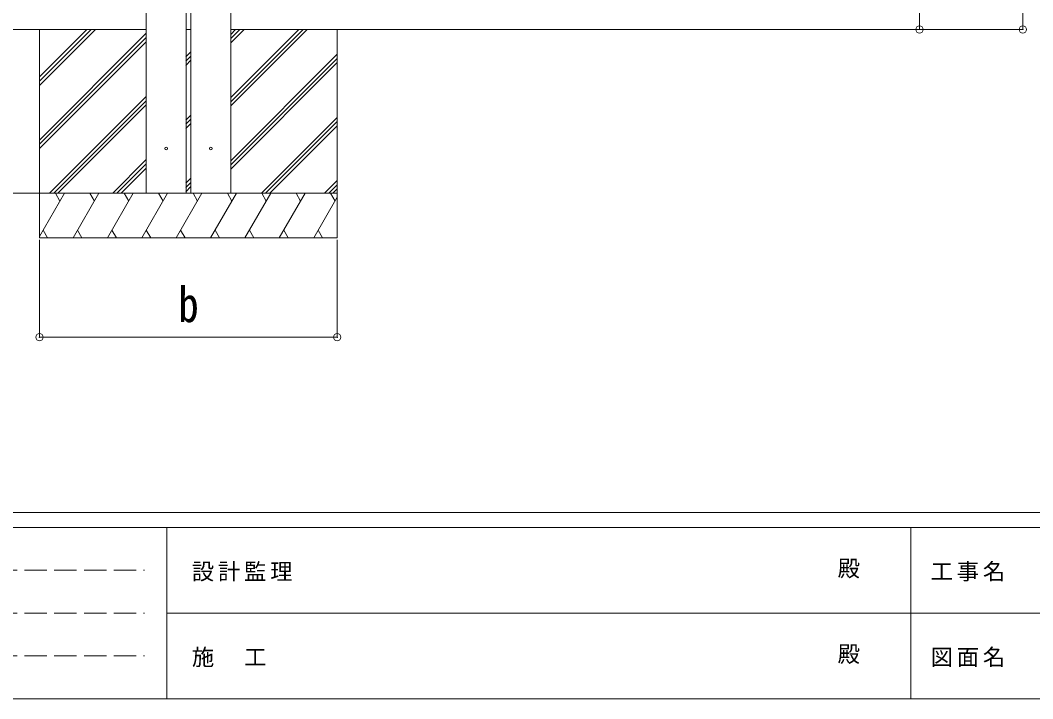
# Model space of a CAD drawing. Units: millimetres at full size; details may follow other scales. Extents: x -6988 to 7066, y -4877 to 4823.
# Drawn here: x -3327 to 74, y -4877 to -2599 of the extents above; entities that cross this region are included whole.
import ezdxf
from ezdxf.enums import TextEntityAlignment as Align

# ---------------------------------------------------------------- set-up
doc = ezdxf.new("R2010")
doc.units = ezdxf.units.MM
doc.header["$LTSCALE"] = 25
doc.header["$PDMODE"] = 32
doc.header["$PDSIZE"] = 25
doc.linetypes.add('DASHED3', pattern=[4, 3, -1])
for name, color, linetype, lineweight in [('0-0_0', 7, 'Continuous', 9), ('0-1_本体', 4, 'Continuous', 9), ('0-2_部品', 7, 'Continuous', 9), ('0-A_寸法', 6, 'Continuous', 9), ('F-0_240', 7, 'Continuous', 9)]:
    doc.layers.add(name, color=color, linetype=linetype, lineweight=lineweight)
doc.styles.add('ＭＳ ゴシック', font='')
doc.styles.get('ＭＳ ゴシック').set_extended_font_data('MS Gothic')

msp = doc.modelspace()

# ---------------------------------------------------------------- linework, layer by layer
at = {"layer": '0-0_0'}
for p, q in [((-2904.96, -2629.69), (-4618.17, -2629.69)), ((-3262.48, -2629.69), (-3262.48, -3329.69)), ((-3262.48, -2789.06), (-3103.11, -2629.69)), ((-3262.48, -2803.2), (-3088.96, -2629.69)), ((-3262.48, -2817.35), (-3074.82, -2629.69)), ((-3262.48, -3001.19), (-2904.96, -2643.68)), ((-2753.98, -2629.69), (-2770.98, -2629.69)), ((-2620, -2629.69), (-610.64, -2629.69)), ((-2620, -2886.47), (-2363.21, -2629.69)), ((-2620, -2858.19), (-2391.5, -2629.69)), ((-2620, -2872.33), (-2377.35, -2629.69)), ((-2620, -2674.34), (-2575.34, -2629.69)), ((-2620, -2660.2), (-2589.49, -2629.69)), ((-2620, -2646.06), (-2603.63, -2629.69)), ((-2262.48, -2629.69), (-2262.48, -3329.69)), ((-3262.48, -3015.34), (-2904.96, -2657.82)), ((-3262.48, -3029.48), (-2904.96, -2671.96)), ((-2770.98, -2721.83), (-2753.98, -2704.83)), ((-2770.98, -2735.97), (-2753.98, -2718.97)), ((-2620, -3070.32), (-2262.48, -2712.81)), ((-2770.98, -2750.11), (-2753.98, -2733.11)), ((-2620, -3084.46), (-2262.48, -2726.95)), ((-2620, -3098.61), (-2262.48, -2741.09)), ((-3228.85, -3179.69), (-2904.96, -2855.81)), ((-3214.7, -3179.69), (-2904.96, -2869.95)), ((-3200.56, -3179.69), (-2904.96, -2884.09)), ((-2770.98, -2933.96), (-2753.98, -2916.96)), ((-2770.98, -2948.1), (-2753.98, -2931.1)), ((-2770.98, -2962.24), (-2753.98, -2945.24)), ((-2517.23, -3179.69), (-2262.48, -2924.94)), ((-2503.09, -3179.69), (-2262.48, -2939.08)), ((-2488.95, -3179.69), (-2262.48, -2953.22)), ((-3016.71, -3179.69), (-2904.96, -3067.94)), ((-3002.57, -3179.69), (-2904.96, -3082.08)), ((-2988.43, -3179.69), (-2904.96, -3096.22)), ((-2770.98, -3146.09), (-2753.98, -3129.09)), ((-2770.98, -3160.23), (-2753.98, -3143.23)), ((-2770.98, -3174.38), (-2753.98, -3157.38)), ((-2305.1, -3179.69), (-2262.48, -3137.07)), ((-2290.96, -3179.69), (-2262.48, -3151.21)), ((-2262.48, -3179.69), (-3262.48, -3179.69)), ((-3262.48, -3324.9), (-3178.64, -3179.69)), ((-3193.64, -3205.68), (-3208.64, -3179.69)), ((-3149.77, -3329.69), (-3063.17, -3179.69)), ((-3078.17, -3205.68), (-3093.17, -3179.69)), ((-3034.3, -3329.69), (-2947.7, -3179.69)), ((-2962.7, -3205.68), (-2977.7, -3179.69)), ((-2918.83, -3329.69), (-2832.23, -3179.69)), ((-2847.23, -3205.68), (-2862.23, -3179.69)), ((-2803.36, -3329.69), (-2716.76, -3179.69)), ((-2731.76, -3205.68), (-2746.76, -3179.69)), ((-2687.89, -3329.69), (-2601.29, -3179.69)), ((-2616.29, -3205.68), (-2631.29, -3179.69)), ((-2572.42, -3329.69), (-2485.82, -3179.69)), ((-2515.82, -3179.69), (-2500.82, -3205.67)), ((-2456.95, -3329.69), (-2370.35, -3179.69)), ((-2400.35, -3179.69), (-2385.35, -3205.67)), ((-2341.48, -3329.69), (-2262.48, -3192.85)), ((-2284.88, -3179.69), (-2269.88, -3205.67)), ((-2276.82, -3179.69), (-2262.48, -3165.35)), ((-3262.48, -3329.69), (-2262.48, -3329.69)), ((-3250.24, -3303.71), (-3235.24, -3329.69)), ((-3134.77, -3303.71), (-3119.77, -3329.69)), ((-3019.3, -3303.71), (-3004.3, -3329.69)), ((-2903.83, -3303.71), (-2888.83, -3329.69)), ((-2788.36, -3303.71), (-2773.36, -3329.69)), ((-2672.89, -3303.71), (-2657.89, -3329.69)), ((-2557.42, -3303.71), (-2542.42, -3329.69)), ((-2441.95, -3303.71), (-2426.95, -3329.69)), ((-2326.48, -3303.71), (-2311.48, -3329.69))]:
    msp.add_line(p, q, dxfattribs=at)
at = {"layer": '0-1_本体'}
for p, q in [((-2904, -716.69), (-2904, -3179.69)), ((-2620, -716.69), (-2620, -3179.69)), ((-2770, -752.8), (-2770, -3179.69)), ((-2754, -752.8), (-2754, -3179.69))]:
    msp.add_line(p, q, dxfattribs=at)
at = {"layer": '0-2_部品', "color": 4}
for centre in [(-2837, -3029.69), (-2687, -3029.69)]:
    msp.add_circle(centre, 4.5, dxfattribs=at)
at = {"layer": '0-A_寸法'}
for p, q in [((40.6, -2629.69), (40.6, -331.14)), ((-306.51, -2629.69), (-306.51, -512.9)), ((-306.51, -2629.69), (-640.82, -2629.69)), ((40.6, -2629.69), (-610.64, -2629.69)), ((-5616.63, -3179.69), (-3262.48, -3179.69)), ((-3262.48, -3663.01), (-3262.48, -3335.56)), ((-2262.48, -3663.01), (-2262.48, -3335.56)), ((-2262.48, -3663.01), (-3262.48, -3663.01))]:
    msp.add_line(p, q, dxfattribs=at)
for p in [(-306.51, -2629.69), (40.6, -2629.69), (-3262.48, -3663.01), (-2262.48, -3663.01)]:
    msp.add_point(p, dxfattribs=at)
at = {"layer": 'F-0_240', "color": 5}
for p, q in [((-6987.88, -4252.21), (6712.12, -4252.21)), ((-6987.88, -4302.21), (4489.82, -4302.21)), ((-2835.18, -4302.21), (-2835.18, -4877.21)), ((-335.18, -4302.21), (-335.18, -4877.21)), ((-2835.18, -4589.71), (2289.82, -4589.71)), ((-6987.88, -4877.21), (6712.12, -4877.21))]:
    msp.add_line(p, q, dxfattribs=at)
at = {"layer": 'F-0_240', "color": 4, "linetype": 'DASHED3'}
for p, q in [((-6912.88, -4445.96), (-2910.18, -4445.96)), ((-6912.88, -4589.71), (-2910.18, -4589.71)), ((-6912.88, -4733.46), (-2910.18, -4733.46))]:
    msp.add_line(p, q, dxfattribs=at)

# ---------------------------------------------------------------- texts
at = {"layer": '0-A_寸法', "color": 7, "style": 'ＭＳ ゴシック', "width": 0.85}
msp.add_text('b', height=119.1, dxfattribs=at).set_placement((-2796.37, -3648.01), align=Align.BOTTOM_LEFT)
at = {"layer": 'F-0_240', "style": 'ＭＳ ゴシック'}
for p in [(-581.6, -4483.46), (-581.6, -4770.96)]:
    msp.add_text('殿', height=54.99, dxfattribs=at).set_placement(p, align=Align.BOTTOM_LEFT)
at = {"layer": 'F-0_240', "char_height": 54.99, "attachment_point": 7, "style": 'ＭＳ ゴシック'}
for s, insert in [('\\T1.17;設計監理', (-2750.74, -4483.46)), ('\\T1.17;工事名', (-269.26, -4483.46)), ('\\T1.17;施\u3000工', (-2750.74, -4770.96)), ('\\T1.17;図面名', (-269.26, -4770.96))]:
    msp.add_mtext(s, dxfattribs=dict(at, insert=insert))

doc.saveas('drawing.dxf')
